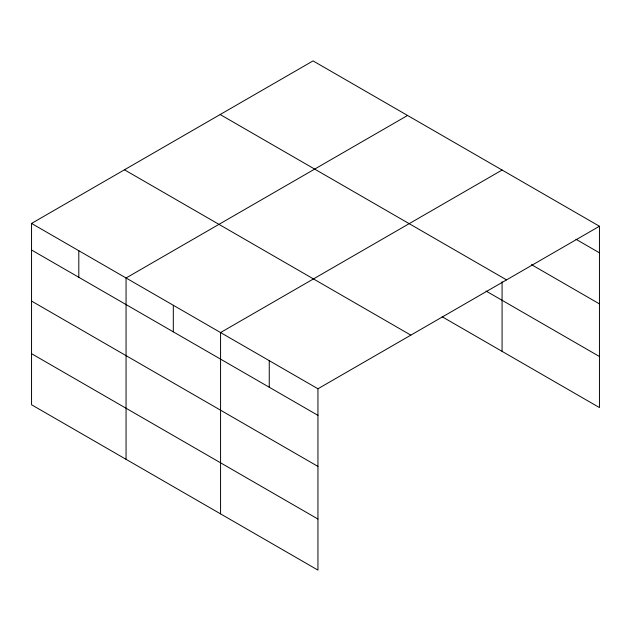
<?xml version="1.0" encoding="UTF-8"?>
<svg xmlns="http://www.w3.org/2000/svg" width="631" height="631" viewBox="0 0 631 631"><rect width="100%" height="100%" fill="white"/><g stroke="black" fill="none" stroke-linecap="round" stroke-linejoin="round"><path stroke-width="0.95" d="M317.945 466.419L317.945 388.775L31.55 223.429L31.55 404.755L317.945 570.101L317.945 466.419L31.55 301.074M442.165 316.762L599.45 407.571L599.45 226.245L313.055 60.899L31.55 223.429M407.571 115.465L126.058 277.995L126.058 459.321M502.079 170.031L220.566 332.553L220.566 513.879M317.945 388.775L599.45 226.245M575.945 239.259L599.45 252.826M531.46 264.641L599.45 303.897M220.164 114.534L506.551 279.88M486.044 291.033L599.45 356.507M124.449 169.794L410.836 335.14M31.55 250.01L317.945 415.356M31.55 353.683L317.945 519.037M502.079 281.781L502.079 351.357M269.256 360.664L269.256 387.245M173.312 305.27L173.312 331.851M78.804 250.712L78.804 277.293"/></g></svg>
